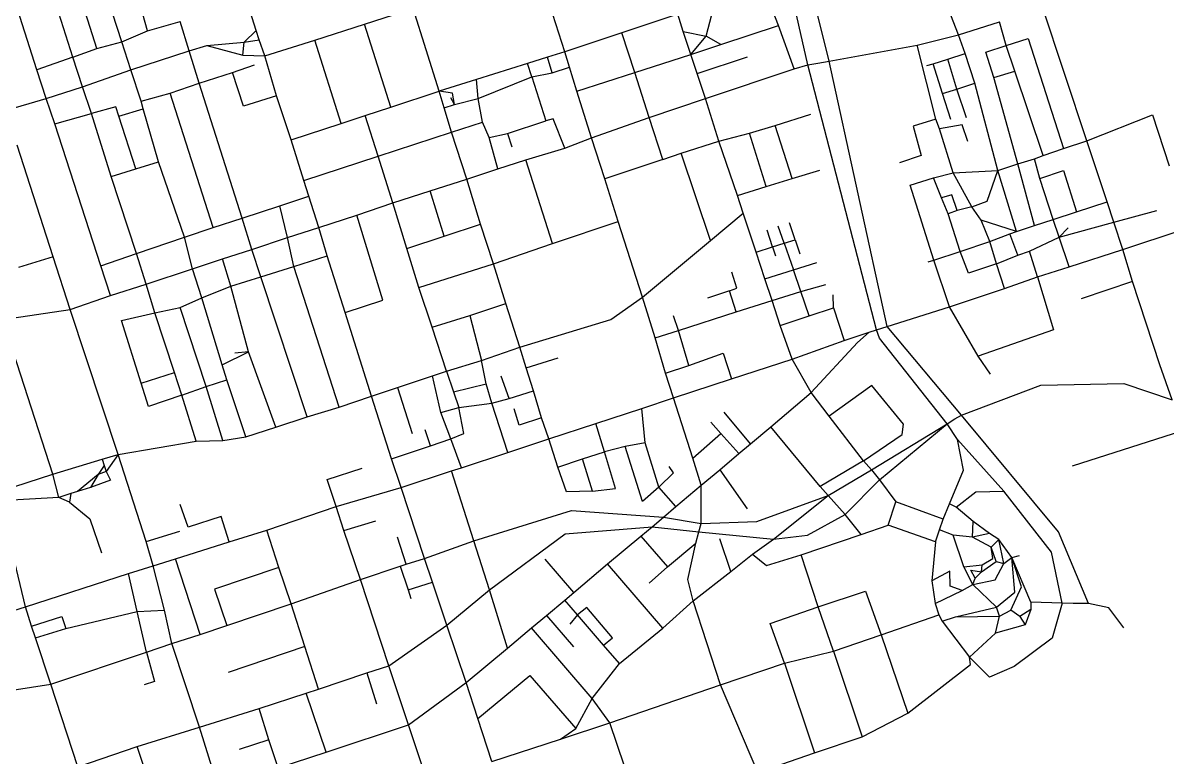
# Model space of a CAD drawing. Header units: metres. Extents: x 609554 to 651406, y 4826501 to 4857446.
# Drawn here: x 631272 to 633130, y 4834484 to 4835676 of the extents above; entities that cross this region are included whole.
import ezdxf

# ---------------------------------------------------------------- set-up
doc = ezdxf.new("R2010")
doc.units = ezdxf.units.M

msp = doc.modelspace()

# ---------------------------------------------------------------- linework, layer by layer
at = {"layer": 'ROADS'}
for points in [[(632581, 4835614.1), (632505.8, 4835917.8)], [(632546.5, 4835608), (632478.8, 4835906.8)], [(631474.4, 4835663.1), (631442.4, 4835779.7)], [(631432.9, 4835645.6), (631394.7, 4835764)], [(632151.8, 4835629.4), (632107.9, 4835766.4)], [(631392.6, 4835634.8), (631355.5, 4835750.8)], [(631353.6, 4835620.6), (631315.7, 4835740)], [(632498.9, 4835672.1), (632473.9, 4835736.5)], [(631295.2, 4835600.1), (631256.1, 4835722.8)], [(631651.2, 4835664.1), (631635.5, 4835714.4)], [(631826.8, 4835674.4), (631905.6, 4835699.8)], [(631948.1, 4835565.2), (631905.6, 4835699.8)], [(632335.2, 4835690.2), (632244.5, 4835660.1)], [(632344.1, 4835662.1), (632335.2, 4835690.2)], [(632381.5, 4835654.8), (632390.4, 4835689.7)], [(632791, 4835656.6), (632778.7, 4835688.6)], [(632999.1, 4835484.7), (632926.8, 4835703.4)], [(631474.4, 4835663.1), (631527.9, 4835678.6)], [(631542, 4835631), (631527.9, 4835678.6)], [(631746.1, 4835648.4), (631826.8, 4835674.4)], [(631869.5, 4835539.5), (631826.8, 4835674.4)], [(632405.1, 4835641.1), (632498.9, 4835672.1)], [(632524, 4835601.6), (632498.9, 4835672.1)], [(632791, 4835656.6), (632857.6, 4835678.1)], [(632868.4, 4835639.6), (632857.6, 4835678.1)], [(631432.9, 4835645.6), (631474.4, 4835663.1)], [(631631.7, 4835645.2), (631651.2, 4835664.1)], [(631656.1, 4835648.9), (631651.2, 4835664.1)], [(632244.5, 4835660.1), (632151.8, 4835629.4)], [(632265.4, 4835595.6), (632244.5, 4835660.1)], [(632344.1, 4835662.1), (632381.5, 4835654.8)], [(632356.5, 4835625.1), (632344.1, 4835662.1)], [(632356.5, 4835625.1), (632381.5, 4835654.8)], [(632405.1, 4835641.1), (632381.5, 4835654.8)], [(632724, 4835640), (632791, 4835656.6)], [(632801.5, 4835626.5), (632791, 4835656.6)], [(632868.4, 4835639.6), (632904.1, 4835650.9), (632961.3, 4835472.1)], [(631353.6, 4835620.6), (631392.6, 4835634.8)], [(631392.6, 4835634.8), (631432.9, 4835645.6)], [(631447.5, 4835600), (631432.9, 4835645.6)], [(631447.5, 4835600), (631542, 4835631)], [(631542, 4835631), (631571.1, 4835639.3)], [(631558.6, 4835578.3), (631542, 4835631)], [(631571.1, 4835639.3), (631631.7, 4835645.2)], [(631571.1, 4835639.3), (631629.3, 4835623.6)], [(631629.3, 4835623.6), (631631.7, 4835645.2)], [(631631.7, 4835645.2), (631656.1, 4835648.9)], [(631665.2, 4835622.5), (631656.1, 4835648.9)], [(631665.2, 4835622.5), (631746.1, 4835648.4)], [(631788.7, 4835513.1), (631746.1, 4835648.4)], [(632356.5, 4835625.1), (632405.1, 4835641.1)], [(632581, 4835614.1), (632724, 4835640)], [(632754.3, 4835519.7), (632724, 4835640)], [(632848.3, 4835587.5), (632835.1, 4835628.7), (632868.4, 4835639.6)], [(632882.2, 4835598), (632868.4, 4835639.6)], [(631353.6, 4835620.6), (631295.2, 4835600.1)], [(631369.4, 4835572.7), (631353.6, 4835620.6)], [(631629.3, 4835623.6), (631665.2, 4835622.5)], [(631684.2, 4835557.6), (631665.2, 4835622.5)], [(632123.6, 4835620.5), (632091.6, 4835610.4)], [(632151.8, 4835629.4), (632123.6, 4835620.5)], [(632131.6, 4835595.4), (632123.6, 4835620.5)], [(632159.5, 4835604.5), (632151.8, 4835629.4)], [(632265.4, 4835595.6), (632356.5, 4835625.1)], [(632366.9, 4835593.9), (632356.5, 4835625.1)], [(632366.9, 4835593.9), (632448.6, 4835621)], [(632562.7, 4835610.8), (632581, 4835614.1)], [(632674.9, 4835183.5), (632581, 4835614.1)], [(632749.6, 4835609.8), (632773.4, 4835617.1)], [(632773.4, 4835617.1), (632801.5, 4835626.5)], [(632788.4, 4835568.7), (632773.4, 4835617.1)], [(632817.4, 4835578.5), (632801.5, 4835626.5)], [(631310.2, 4835553.5), (631295.2, 4835600.1)], [(631369.4, 4835572.7), (631447.5, 4835600)], [(631464.1, 4835548.9), (631447.5, 4835600)], [(631558.6, 4835578.3), (631612.6, 4835595.8)], [(631612.6, 4835595.8), (631648.1, 4835608)], [(631684.2, 4835557.6), (631630.2, 4835541), (631612.6, 4835595.8)], [(632091.6, 4835610.4), (632008.5, 4835584.3)], [(632098.4, 4835588.6), (632091.6, 4835610.4)], [(632098.4, 4835588.6), (632131.6, 4835595.4)], [(632131.6, 4835595.4), (632159.5, 4835604.5)], [(632171.6, 4835565.4), (632159.5, 4835604.5)], [(632171.6, 4835565.4), (632265.4, 4835595.6)], [(632288.9, 4835522.5), (632265.4, 4835595.6)], [(632380.5, 4835553.6), (632366.9, 4835593.9)], [(632380.5, 4835553.6), (632524, 4835601.6)], [(632524, 4835601.6), (632546.5, 4835608)], [(632546.5, 4835608), (632562.7, 4835610.8)], [(632657.8, 4835178.1), (632546.5, 4835608)], [(632739.7, 4835606.8), (632749.6, 4835609.8)], [(632765.2, 4835561.8), (632749.6, 4835609.8)], [(632848.3, 4835587.5), (632882.2, 4835598)], [(632928.4, 4835460.7), (632882.2, 4835598)], [(631511.2, 4835562.4), (631558.6, 4835578.3)], [(631628.1, 4835359), (631558.6, 4835578.3)], [(632008.5, 4835584.3), (631948.1, 4835565.2)], [(632011.1, 4835553.4), (632008.5, 4835584.3)], [(632011.1, 4835553.4), (632098.4, 4835588.6)], [(632098.4, 4835588.6), (632121.4, 4835517.4)], [(632788.4, 4835568.7), (632817.4, 4835578.5)], [(632854.6, 4835436.7), (632817.4, 4835578.5)], [(632887.3, 4835447.2), (632848.3, 4835587.5)], [(631310.2, 4835553.5), (631369.4, 4835572.7)], [(631383.6, 4835529.1), (631369.4, 4835572.7)], [(631464.1, 4835548.9), (631511.2, 4835562.4)], [(631581.4, 4835343.9), (631511.2, 4835562.4)], [(631707.6, 4835486.2), (631684.2, 4835557.6)], [(631869.5, 4835539.5), (631948.1, 4835565.2)], [(631973, 4835543.6), (631969.8, 4835562.2), (631948.1, 4835565.2)], [(631956.1, 4835538.2), (631948.1, 4835565.2)], [(632195.4, 4835489.9), (632171.6, 4835565.4)], [(632765.2, 4835561.8), (632788.4, 4835568.7)], [(632778.7, 4835519.4), (632765.2, 4835561.8)], [(632803.8, 4835522.3), (632788.4, 4835568.7)], [(631241.9, 4835533.3), (631310.2, 4835553.5)], [(631324.1, 4835512.3), (631310.2, 4835553.5)], [(631428.2, 4835524.9), (631423.4, 4835539.7), (631383.6, 4835529.1)], [(631467.6, 4835536.9), (631464.1, 4835548.9)], [(631828, 4835525.9), (631869.5, 4835539.5)], [(631956.1, 4835538.2), (631973, 4835543.6)], [(631968, 4835498.7), (631956.1, 4835538.2)], [(631973, 4835543.6), (631966.8, 4835554.6)], [(631973, 4835543.6), (632011.1, 4835553.4)], [(632018.6, 4835515.2), (632011.1, 4835553.4)], [(632288.9, 4835522.5), (632380.5, 4835553.6)], [(632401.8, 4835484), (632380.5, 4835553.6)], [(631324.1, 4835512.3), (631383.6, 4835529.1)], [(631415.7, 4835426.7), (631383.6, 4835529.1)], [(631428.2, 4835524.9), (631467.6, 4835536.9)], [(631455.6, 4835439.2), (631428.2, 4835524.9)], [(631492.5, 4835450.8), (631467.6, 4835536.9)], [(631788.7, 4835513.1), (631828, 4835525.9)], [(631849.1, 4835459.8), (631828, 4835525.9)], [(632151.9, 4835472.9), (632132.8, 4835520.6), (632121.4, 4835517.4)], [(632195.4, 4835489.9), (632288.9, 4835522.5)], [(632311, 4835454.7), (632288.9, 4835522.5)], [(632493.1, 4835509.6), (632551.5, 4835528)], [(632754.3, 4835519.7), (632717.6, 4835508.5), (632730.3, 4835460.8), (632694.9, 4835449)], [(632760, 4835504.1), (632754.3, 4835519.7)], [(632999.1, 4835484.7), (633105.6, 4835527.2), (633133, 4835444.2)], [(631398.8, 4835281.6), (631324.1, 4835512.3)], [(631707.6, 4835486.2), (631788.7, 4835513.1)], [(631968, 4835498.7), (632018.6, 4835515.2)], [(632029.2, 4835490.3), (632018.6, 4835515.2)], [(632059.1, 4835496.6), (632121.4, 4835517.4)], [(632451.7, 4835497.1), (632493.1, 4835509.6)], [(632521.1, 4835423.5), (632493.1, 4835509.6)], [(632806.1, 4835483.9), (632796.9, 4835510.5), (632760, 4835504.1)], [(632782.2, 4835432.9), (632760, 4835504.1)], [(631728.4, 4835420.2), (631707.6, 4835486.2)], [(631849.1, 4835459.8), (631968, 4835498.7)], [(631992.7, 4835422.6), (631968, 4835498.7)], [(632029.2, 4835490.3), (632059.1, 4835496.6)], [(632043.5, 4835439.3), (632029.2, 4835490.3)], [(632059.1, 4835496.6), (632066, 4835474.8)], [(632151.9, 4835472.9), (632195.4, 4835489.9)], [(632217.1, 4835423), (632195.4, 4835489.9)], [(632340.8, 4835464.5), (632401.8, 4835484)], [(632401.8, 4835484), (632451.7, 4835497.1)], [(632432.2, 4835396), (632401.8, 4835484)], [(632478.7, 4835410.8), (632451.7, 4835497.1)], [(632961.3, 4835472.1), (632999.1, 4835484.7)], [(633032.2, 4835385.8), (632999.1, 4835484.7)], [(631321.3, 4835296.7), (631263.1, 4835477.7)], [(632088.7, 4835454), (632151.9, 4835472.9)], [(632311, 4835454.7), (632340.8, 4835464.5)], [(632388.2, 4835323.2), (632340.8, 4835464.5)], [(632928.4, 4835460.7), (632961.3, 4835472.1)], [(631455.6, 4835439.2), (631492.5, 4835450.8)], [(631534.6, 4835328.3), (631492.5, 4835450.8)], [(631728.4, 4835420.2), (631849.1, 4835459.8)], [(631872.6, 4835384.1), (631849.1, 4835459.8)], [(632043.5, 4835439.3), (632088.7, 4835454)], [(632132, 4835317.9), (632088.7, 4835454)], [(632311, 4835454.7), (632217.1, 4835423)], [(632854.6, 4835436.7), (632887.3, 4835447.2)], [(632887.3, 4835447.2), (632914.3, 4835455.7)], [(632914.3, 4835347.3), (632887.3, 4835447.2)], [(632914.3, 4835455.7), (632928.4, 4835460.7)], [(632922.9, 4835423.8), (632914.3, 4835455.7)], [(631415.7, 4835426.7), (631455.6, 4835439.2)], [(631456.6, 4835301.9), (631415.7, 4835426.7)], [(631992.7, 4835422.6), (632043.5, 4835439.3)], [(632521.1, 4835423.5), (632566.1, 4835437)], [(632750.3, 4835424.6), (632782.2, 4835432.9)], [(632782.2, 4835432.9), (632854.6, 4835436.7)], [(632812.4, 4835377.4), (632782.2, 4835432.9)], [(632812.4, 4835377.4), (632837.2, 4835386.7), (632854.6, 4835436.7)], [(632885.2, 4835337.4), (632854.6, 4835436.7)], [(632922.9, 4835423.8), (632961.2, 4835436.5), (632982.4, 4835369.7)], [(631736.4, 4835394.9), (631728.4, 4835420.2)], [(631933.5, 4835403.4), (631992.7, 4835422.6)], [(632015.3, 4835349.4), (631992.7, 4835422.6)], [(632238.7, 4835353.9), (632217.1, 4835423)], [(632432.2, 4835396), (632478.7, 4835410.8)], [(632478.7, 4835410.8), (632521.1, 4835423.5)], [(632751.1, 4835291), (632712.6, 4835412.7), (632750.3, 4835424.6)], [(632763.3, 4835392), (632750.3, 4835424.6)], [(632944.6, 4835357.2), (632922.9, 4835423.8)], [(631689.3, 4835379.5), (631736.4, 4835394.9)], [(631752.8, 4835344.2), (631736.4, 4835394.9)], [(631872.6, 4835384.1), (631933.5, 4835403.4)], [(631956.4, 4835330), (631933.5, 4835403.4)], [(632441.5, 4835367.5), (632432.2, 4835396)], [(632788.9, 4835371.7), (632780.1, 4835397.3), (632763.3, 4835392)], [(632773.9, 4835366.1), (632763.3, 4835392)], [(631628.1, 4835359), (631689.3, 4835379.5)], [(631701.8, 4835327.9), (631689.3, 4835379.5)], [(631814.2, 4835364.2), (631872.6, 4835384.1)], [(631895.5, 4835310), (631872.6, 4835384.1)], [(632788.9, 4835371.7), (632773.9, 4835366.1)], [(632812.4, 4835377.4), (632788.9, 4835371.7)], [(632827.9, 4835355.9), (632812.4, 4835377.4)], [(632982.4, 4835369.7), (633032.2, 4835385.8)], [(633043, 4835352.8), (633032.2, 4835385.8)], [(633043, 4835352.8), (633112.7, 4835371.4)], [(631581.4, 4835343.9), (631628.1, 4835359)], [(631644.1, 4835308.6), (631628.1, 4835359)], [(631752.8, 4835344.2), (631814.2, 4835364.2)], [(631795.4, 4835205.9), (631856.5, 4835226.2), (631814.2, 4835364.2)], [(632132, 4835317.9), (632238.7, 4835353.9)], [(632278.1, 4835231.2), (632238.7, 4835353.9)], [(632388.2, 4835323.2), (632441.5, 4835367.5)], [(632462.4, 4835303.9), (632441.5, 4835367.5)], [(632793.8, 4835305.1), (632773.9, 4835366.1)], [(632841.9, 4835321.4), (632827.9, 4835355.9)], [(632885.2, 4835337.4), (632827.9, 4835355.9)], [(632914.3, 4835347.3), (632944.6, 4835357.2)], [(632944.6, 4835357.2), (632982.4, 4835369.7)], [(632954.4, 4835328.5), (632944.6, 4835357.2)], [(632954.4, 4835328.5), (633043, 4835352.8)], [(633057.5, 4835308.4), (633043, 4835352.8)], [(631534.6, 4835328.3), (631581.4, 4835343.9)], [(631701.8, 4835327.9), (631752.8, 4835344.2)], [(631766.2, 4835298.1), (631752.8, 4835344.2)], [(631956.4, 4835330), (632015.3, 4835349.4)], [(632036, 4835285.1), (632015.3, 4835349.4)], [(632489.3, 4835312.6), (632480.2, 4835339.5)], [(632508.1, 4835318.7), (632498.4, 4835346)], [(632525.7, 4835324.3), (632516.5, 4835351.4)], [(632841.9, 4835321.4), (632874, 4835333.7)], [(632874, 4835333.7), (632885.2, 4835337.4)], [(632887, 4835299.3), (632874, 4835333.7)], [(632885.2, 4835337.4), (632914.3, 4835347.3)], [(632954.4, 4835328.5), (632969.1, 4835343.5)], [(633057.5, 4835308.4), (633154, 4835340.4)], [(631456.6, 4835301.9), (631534.6, 4835328.3)], [(631547.7, 4835277), (631534.6, 4835328.3)], [(631644.1, 4835308.6), (631701.8, 4835327.9)], [(631712, 4835280.9), (631701.8, 4835327.9)], [(631895.5, 4835310), (631956.4, 4835330)], [(632036, 4835285.1), (632132, 4835317.9)], [(632278.1, 4835231.2), (632388.2, 4835323.2)], [(632489.3, 4835312.6), (632508.1, 4835318.7)], [(632508.1, 4835318.7), (632525.7, 4835324.3)], [(632508.1, 4835318.7), (632523.3, 4835275.6)], [(632525.7, 4835324.3), (632533.3, 4835301.4)], [(632793.8, 4835305.1), (632841.9, 4835321.4)], [(632852.6, 4835285.3), (632841.9, 4835321.4)], [(632906.2, 4835305.7), (632954.4, 4835328.5)], [(632970.6, 4835280), (632954.4, 4835328.5)], [(631321.3, 4835296.7), (631265.5, 4835279.3)], [(631349.1, 4835210.7), (631321.3, 4835296.7)], [(631398.8, 4835281.6), (631456.6, 4835301.9)], [(631472.7, 4835252.1), (631456.6, 4835301.9)], [(631596.1, 4835293), (631644.1, 4835308.6)], [(631658.6, 4835263.9), (631644.1, 4835308.6)], [(631712, 4835280.9), (631766.2, 4835298.1)], [(631795.4, 4835205.9), (631766.2, 4835298.1)], [(631915.1, 4835246.8), (631895.5, 4835310)], [(632462.4, 4835303.9), (632489.3, 4835312.6)], [(632476.5, 4835260.9), (632462.4, 4835303.9)], [(632489.3, 4835312.6), (632493.9, 4835298.3)], [(632751.1, 4835291), (632793.8, 4835305.1)], [(632852.6, 4835285.3), (632807.3, 4835270.1), (632793.8, 4835305.1)], [(632852.6, 4835285.3), (632887, 4835299.3)], [(632887, 4835299.3), (632906.2, 4835305.7)], [(632919.3, 4835263.8), (632906.2, 4835305.7)], [(632970.6, 4835280), (633057.5, 4835308.4)], [(633073.1, 4835256.2), (633057.5, 4835308.4)], [(631414.4, 4835233.7), (631398.8, 4835281.6)], [(631547.7, 4835277), (631596.1, 4835293)], [(631610.1, 4835248.6), (631596.1, 4835293)], [(631658.6, 4835263.9), (631712, 4835280.9)], [(631785.8, 4835052.5), (631712, 4835280.9)], [(631915.1, 4835246.8), (632036, 4835285.1)], [(632056.2, 4835220.9), (632036, 4835285.1)], [(632523.3, 4835275.6), (632560.9, 4835287.3)], [(632741.5, 4835288.2), (632751.1, 4835291)], [(632776.1, 4835215.2), (632751.1, 4835291)], [(632865.8, 4835244.8), (632852.6, 4835285.3)], [(632919.3, 4835263.8), (632970.6, 4835280)], [(631472.7, 4835252.1), (631547.7, 4835277)], [(631562.6, 4835229.9), (631547.7, 4835277)], [(631610.1, 4835248.6), (631658.6, 4835263.9)], [(631733.9, 4835036.7), (631658.6, 4835263.9)], [(632419.1, 4835241), (632430.9, 4835245.4), (632422.8, 4835271.8)], [(632476.5, 4835260.9), (632523.3, 4835275.6)], [(632488.3, 4835225.5), (632476.5, 4835260.9)], [(632535.2, 4835240.2), (632523.3, 4835275.6)], [(632919.3, 4835263.8), (632945.3, 4835177.7), (632822.9, 4835135.1)], [(632865.8, 4835244.8), (632919.3, 4835263.8)], [(631414.4, 4835233.7), (631472.7, 4835252.1)], [(631486.3, 4835205.6), (631472.7, 4835252.1)], [(631562.6, 4835229.9), (631610.1, 4835248.6)], [(631638.8, 4835142.4), (631610.1, 4835248.6)], [(631936.5, 4835182), (631915.1, 4835246.8)], [(632419.1, 4835241), (632383.7, 4835229.4)], [(632429.9, 4835207.1), (632419.1, 4835241)], [(632535.2, 4835240.2), (632575.5, 4835251.6)], [(632776.1, 4835215.2), (632865.8, 4835244.8)], [(633073.1, 4835256.2), (632990.2, 4835228.3)], [(633117.6, 4835121), (633073.1, 4835256.2)], [(631349.1, 4835210.7), (631414.4, 4835233.7)], [(631527.5, 4835214), (631562.6, 4835229.9)], [(631595.8, 4835120.9), (631562.6, 4835229.9)], [(632078.9, 4835149.7), (632226.7, 4835194.7), (632278.1, 4835231.2)], [(632298.8, 4835164.7), (632278.1, 4835231.2)], [(632429.9, 4835207.1), (632488.3, 4835225.5)], [(632488.3, 4835225.5), (632535.2, 4835240.2)], [(632501.5, 4835184.8), (632488.3, 4835225.5)], [(632548.4, 4835200.8), (632535.2, 4835240.2)], [(632588.2, 4835213.4), (632587.4, 4835234.5)], [(631239.9, 4835194.8), (631349.1, 4835210.7)], [(631427.1, 4834975.4), (631349.1, 4835210.7)], [(631464.5, 4835091.3), (631432.5, 4835193.3), (631486.3, 4835205.6)], [(631486.3, 4835205.6), (631527.5, 4835214)], [(631518.5, 4835108.6), (631486.3, 4835205.6)], [(631569.6, 4835085.7), (631527.5, 4835214)], [(631838.3, 4835070.3), (631795.4, 4835205.9)], [(631997.7, 4835201.4), (632056.2, 4835220.9)], [(632078.9, 4835149.7), (632056.2, 4835220.9)], [(632336.3, 4835176.9), (632429.9, 4835207.1)], [(632548.4, 4835200.8), (632588.2, 4835213.4)], [(632588.2, 4835213.4), (632605.5, 4835160.7)], [(632674.9, 4835183.5), (632776.1, 4835215.2)], [(632822.9, 4835135.1), (632776.1, 4835215.2)], [(631321.1, 4834943.6), (631239.9, 4835194.8)], [(631936.5, 4835182), (631997.7, 4835201.4)], [(631997.7, 4835201.4), (632016.5, 4835128.1)], [(632336.3, 4835176.9), (632328.1, 4835200.5)], [(632501.5, 4835184.8), (632548.4, 4835200.8)], [(631959.8, 4835110.8), (631936.5, 4835182)], [(632298.8, 4835164.7), (632336.3, 4835176.9)], [(632353.2, 4835120.1), (632336.3, 4835176.9)], [(632521, 4835130.3), (632501.5, 4835184.8)], [(632605.5, 4835160.7), (632646.1, 4835174.4)], [(632626.9, 4835157.1), (632646.1, 4835174.4)], [(632646.1, 4835174.4), (632657.8, 4835178.1)], [(632657.8, 4835178.1), (632674.9, 4835183.5)], [(632662.6, 4835164.4), (632657.8, 4835178.1)], [(632796, 4835039.3), (632674.9, 4835183.5)], [(632016.5, 4835128.1), (632078.9, 4835149.7)], [(632089.4, 4835116), (632078.9, 4835149.7)], [(632315.5, 4835107.5), (632298.8, 4835164.7)], [(632521, 4835130.3), (632605.5, 4835160.7)], [(632551.6, 4835076), (632626.9, 4835157.1)], [(632772.5, 4835025.2), (632662.6, 4835164.4)], [(631595.8, 4835120.9), (631638.8, 4835142.4)], [(631638.8, 4835142.4), (631616.6, 4835140.1)], [(631682.7, 4835020), (631638.8, 4835142.4)], [(632089.4, 4835116), (632141.3, 4835132.6)], [(632353.2, 4835120.1), (632408.7, 4835140.3), (632422.7, 4835098.3)], [(632422.7, 4835098.3), (632521, 4835130.3)], [(632551.6, 4835076), (632521, 4835130.3)], [(632842.7, 4835106.1), (632822.9, 4835135.1)], [(631603.4, 4835096.7), (631595.8, 4835120.9)], [(631937.2, 4835103.2), (631959.8, 4835110.8)], [(631959.8, 4835110.8), (632016.5, 4835128.1)], [(631959.8, 4835110.8), (631971.3, 4835077.5)], [(632024.2, 4835090.4), (632016.5, 4835128.1)], [(632101.4, 4835078.8), (632089.4, 4835116)], [(632315.5, 4835107.5), (632353.2, 4835120.1)], [(633137.8, 4835064.3), (633117.6, 4835121)], [(631464.5, 4835091.3), (631518.5, 4835108.6)], [(631530.5, 4835071.9), (631518.5, 4835108.6)], [(631569.6, 4835085.7), (631603.4, 4835096.7)], [(631634.5, 4835004.4), (631603.4, 4835096.7)], [(631880.5, 4835084.2), (631937.2, 4835103.2)], [(631950.8, 4835043.5), (631937.2, 4835103.2)], [(632061.5, 4835066.2), (632048.8, 4835102.5)], [(632328.6, 4835067.7), (632315.5, 4835107.5)], [(632328.6, 4835067.7), (632422.7, 4835098.3)], [(631530.5, 4835071.9), (631476.5, 4835053.2), (631464.5, 4835091.3)], [(631530.5, 4835071.9), (631569.6, 4835085.7)], [(631596.7, 4834998.3), (631569.6, 4835085.7)], [(631838.3, 4835070.3), (631880.5, 4835084.2)], [(631880.5, 4835084.2), (631904, 4835009.8)], [(631971.3, 4835077.5), (632024.2, 4835090.4)], [(631971.3, 4835077.5), (631980.1, 4835051.8)], [(632033.7, 4835058.6), (632024.2, 4835090.4)], [(632061.5, 4835066.2), (632101.4, 4835078.8)], [(632114.2, 4835035.3), (632101.4, 4835078.8)], [(632486.4, 4835020.7), (632551.6, 4835076)], [(632581.1, 4835037.7), (632551.6, 4835076)], [(632636.9, 4834965.4), (632699.3, 4835007.8), (632701.7, 4835024.6), (632650.4, 4835087.7), (632581.1, 4835037.7)], [(632796, 4835039.3), (632924.4, 4835088), (633059.4, 4835090.8)], [(633059.4, 4835090.8), (633137.8, 4835064.3)], [(631553.4, 4834997.2), (631530.5, 4835071.9)], [(631785.8, 4835052.5), (631838.3, 4835070.3)], [(631870.6, 4834968.4), (631838.3, 4835070.3)], [(631980.1, 4835051.8), (632033.7, 4835058.6)], [(632033.7, 4835058.6), (632061.5, 4835066.2)], [(632059.5, 4834979), (632033.7, 4835058.6)], [(632276.7, 4835050.3), (632328.6, 4835067.7)], [(632359.7, 4834969.8), (632328.6, 4835067.7)], [(631682.7, 4835020), (631733.9, 4835036.7)], [(631733.9, 4835036.7), (631785.8, 4835052.5)], [(631950.8, 4835043.5), (631980.1, 4835051.8)], [(631966.7, 4835000.9), (631950.8, 4835043.5)], [(631966.7, 4835000.9), (631988, 4835009.4), (631980.1, 4835051.8)], [(632114.2, 4835035.3), (632078.1, 4835023.2), (632070, 4835049.7)], [(632202.3, 4835026), (632276.7, 4835050.3)], [(632282.2, 4834994.7), (632276.7, 4835050.3)], [(632453.4, 4834992.9), (632410.8, 4835044.4)], [(632636.9, 4834965.4), (632581.1, 4835037.7)], [(632785.2, 4835033.3), (632796, 4835039.3)], [(633001.8, 4834733.4), (632953.1, 4834850), (632796, 4835039.3)], [(631634.5, 4835004.4), (631682.7, 4835020)], [(632126.2, 4835000.7), (632114.2, 4835035.3)], [(632126.2, 4835000.7), (632202.3, 4835026)], [(632216.6, 4834980), (632202.3, 4835026)], [(632405.3, 4835009.7), (632389.2, 4835028.2)], [(632453.4, 4834992.9), (632486.4, 4835020.7)], [(632566.6, 4834923.7), (632486.4, 4835020.7)], [(632649.8, 4834950.6), (632772.5, 4835025.2)], [(632662.6, 4834934.2), (632772.5, 4835025.2)], [(632772.5, 4835025.2), (632785.2, 4835033.3)], [(632789.4, 4834999.7), (632772.5, 4835025.2)], [(631596.7, 4834998.3), (631634.5, 4835004.4)], [(631934.1, 4834989.5), (631925.3, 4835015.7)], [(631934.1, 4834989.5), (631966.7, 4835000.9)], [(631984.4, 4834954), (631966.7, 4835000.9)], [(632059.5, 4834979), (632126.2, 4835000.7)], [(632140.7, 4834955.1), (632126.2, 4835000.7)], [(632359.7, 4834969.8), (632405.3, 4835009.7)], [(632434.5, 4834977), (632405.3, 4835009.7)], [(632776.5, 4834895.5), (632798.9, 4834950.2), (632789.4, 4834999.7)], [(632864.3, 4834915.8), (632789.4, 4834999.7)], [(632976.1, 4834957.3), (633153.4, 4835014)], [(631427.1, 4834975.4), (631553.4, 4834997.2)], [(631553.4, 4834997.2), (631596.7, 4834998.3)], [(631870.6, 4834968.4), (631934.1, 4834989.5)], [(632250, 4834988.5), (632216.6, 4834980)], [(632282.2, 4834994.7), (632250, 4834988.5)], [(632304.6, 4834922.6), (632278.2, 4834899.3), (632250, 4834988.5)], [(632304.6, 4834922.6), (632282.2, 4834994.7)], [(632434.5, 4834977), (632453.4, 4834992.9)], [(631321.1, 4834943.6), (631401.3, 4834967.7)], [(631401.3, 4834967.7), (631427.1, 4834975.4)], [(631401.3, 4834967.7), (631404.3, 4834957.7)], [(631427.1, 4834975.4), (631407.6, 4834947.9)], [(631472.6, 4834834.1), (631427.1, 4834975.4)], [(631886.4, 4834922), (631870.6, 4834968.4)], [(631984.4, 4834954), (632059.5, 4834979)], [(632140.7, 4834955.1), (632180.5, 4834968.3)], [(632180.5, 4834968.3), (632216.6, 4834980)], [(632196.7, 4834915.9), (632180.5, 4834968.3)], [(632196.7, 4834915.9), (632234.1, 4834920.5), (632216.6, 4834980)], [(632373.3, 4834926), (632359.7, 4834969.8)], [(632403.4, 4834950.7), (632434.5, 4834977)], [(632636.9, 4834965.4), (632566.6, 4834923.7)], [(632649.8, 4834950.6), (632636.9, 4834965.4)], [(631215.5, 4834909.6), (631321.1, 4834943.6)], [(631330.5, 4834905.8), (631321.1, 4834943.6)], [(631407.6, 4834947.9), (631414.7, 4834934.1), (631382, 4834922)], [(631404.3, 4834957.7), (631394.4, 4834943.2)], [(631407.6, 4834947.9), (631394.4, 4834943.2)], [(631404.3, 4834957.7), (631407.6, 4834947.9)], [(631781, 4834891), (631766.5, 4834935.1), (631822.9, 4834953.3)], [(631886.4, 4834922), (631967.9, 4834948.8)], [(631967.9, 4834948.8), (631984.4, 4834954)], [(632004.2, 4834835.1), (631967.9, 4834948.8)], [(632196.7, 4834915.9), (632154.5, 4834914.7), (632140.7, 4834955.1)], [(632304.6, 4834922.6), (632328.1, 4834945.8), (632321.5, 4834956.3)], [(632373.3, 4834926), (632403.4, 4834950.7)], [(632403.4, 4834950.7), (632447.8, 4834887.1)], [(632579.6, 4834908.8), (632649.8, 4834950.6)], [(632649.8, 4834950.6), (632662.6, 4834934.2)], [(631394.4, 4834943.2), (631360.9, 4834915.2)], [(631394.4, 4834943.2), (631382, 4834922)], [(632332.2, 4834891.1), (632373.3, 4834926)], [(632373.4, 4834863.4), (632373.3, 4834926)], [(632606.9, 4834877.9), (632662.6, 4834934.2)], [(632662.6, 4834934.2), (632689, 4834898.9)], [(631350.4, 4834912.2), (631330.5, 4834905.8)], [(631350.4, 4834912.2), (631348.3, 4834898.4)], [(631360.9, 4834915.2), (631350.4, 4834912.2)], [(631382, 4834922), (631360.9, 4834915.2)], [(631781, 4834891), (631886.4, 4834922)], [(631924.4, 4834806.8), (631886.4, 4834922)], [(632332.2, 4834891.1), (632304.6, 4834922.6)], [(632373.4, 4834863.4), (632463.5, 4834866.9), (632579.6, 4834908.8)], [(632490.8, 4834838.2), (632579.6, 4834908.8)], [(632579.6, 4834908.8), (632566.6, 4834923.7)], [(632606.9, 4834877.9), (632579.6, 4834908.8)], [(632787.1, 4834890), (632818.9, 4834914.9), (632864.3, 4834915.8)], [(632959.2, 4834734), (632942.1, 4834816.7), (632864.3, 4834915.8)], [(631330.5, 4834905.8), (631235.3, 4834900.4)], [(631276.7, 4834728.3), (631235.3, 4834900.4)], [(631348.3, 4834898.4), (631330.5, 4834905.8)], [(631348.3, 4834898.4), (631381.1, 4834871.2), (631399.8, 4834815.7)], [(631607.2, 4834833.5), (631594, 4834874.7), (631540.8, 4834857.3), (631527.7, 4834894.4)], [(631668.2, 4834852.9), (631781, 4834891)], [(631793.3, 4834852.4), (631781, 4834891)], [(632312, 4834873.7), (632332.2, 4834891.1)], [(632676.7, 4834860.6), (632689, 4834898.9)], [(632766.1, 4834870.8), (632689, 4834898.9)], [(632766.1, 4834870.8), (632776.5, 4834895.5)], [(632787.1, 4834890), (632776.5, 4834895.5)], [(632814.5, 4834867), (632787.1, 4834890)], [(632004.2, 4834835.1), (632162.9, 4834884.7), (632312, 4834873.7)], [(632293.8, 4834858.1), (632312, 4834873.7)], [(632312, 4834873.7), (632373.4, 4834863.4)], [(632490.8, 4834838.2), (632545.7, 4834844.8), (632606.9, 4834877.9)], [(632632.9, 4834845.4), (632606.9, 4834877.9)], [(632760.2, 4834853.4), (632766.1, 4834870.8)], [(631472.6, 4834834.1), (631527.2, 4834851)], [(631607.2, 4834833.5), (631668.2, 4834852.9)], [(631687.8, 4834792.2), (631668.2, 4834852.9)], [(631793.3, 4834852.4), (631845.4, 4834868.1)], [(631820.4, 4834772.4), (631793.3, 4834852.4)], [(632029.5, 4834755.8), (632152.6, 4834846.5), (632293.8, 4834858.1)], [(632275.6, 4834843.1), (632293.8, 4834858.1)], [(632293.8, 4834858.1), (632369.3, 4834850.2)], [(632369.3, 4834850.2), (632373.4, 4834863.4)], [(632632.9, 4834845.4), (632676.7, 4834860.6)], [(632753.4, 4834833.5), (632676.7, 4834860.6)], [(632753.4, 4834833.5), (632760.2, 4834853.4)], [(632782.5, 4834844.8), (632760.2, 4834853.4)], [(632813.6, 4834841.5), (632814.5, 4834867)], [(632841, 4834847.1), (632814.5, 4834867)], [(631484.1, 4834794.6), (631472.6, 4834834.1)], [(631520.3, 4834805.9), (631607.2, 4834833.5)], [(631894.6, 4834797.5), (631880.5, 4834841.4)], [(631924.4, 4834806.8), (632004.2, 4834835.1)], [(632029.5, 4834755.8), (632004.2, 4834835.1)], [(632221.2, 4834798.1), (632275.6, 4834843.1)], [(632275.6, 4834843.1), (632318.6, 4834793.3)], [(632364.5, 4834831.8), (632369.3, 4834850.2)], [(632369.3, 4834850.2), (632490.8, 4834838.2)], [(632421.4, 4834785.5), (632403.6, 4834838.4)], [(632456.8, 4834813.6), (632490.8, 4834838.2)], [(632535.4, 4834812.6), (632632.9, 4834845.4)], [(632753.4, 4834833.5), (632747.9, 4834770.7)], [(632813.6, 4834841.5), (632782.5, 4834844.8)], [(632799.5, 4834793.3), (632782.5, 4834844.8)], [(632841, 4834847.1), (632813.6, 4834841.5)], [(632843.8, 4834825.1), (632813.6, 4834841.5)], [(632856.6, 4834837.3), (632841, 4834847.1)], [(632843.8, 4834825.1), (632856.6, 4834837.3)], [(632877.5, 4834808.1), (632856.6, 4834837.3)], [(632864.5, 4834798.6), (632856.6, 4834837.3)], [(632318.6, 4834793.3), (632364.5, 4834831.8)], [(632360.1, 4834738.1), (632351.6, 4834772.6), (632364.5, 4834831.8)], [(632421.4, 4834785.5), (632456.8, 4834813.6)], [(632456.8, 4834813.6), (632479.4, 4834795.1), (632535.4, 4834812.6)], [(632829.3, 4834796.2), (632846.5, 4834806.5), (632843.8, 4834825.1)], [(632852.1, 4834801.7), (632843.8, 4834825.1)], [(631484.1, 4834794.6), (631520.3, 4834805.9)], [(631560.3, 4834683.4), (631520.3, 4834805.9)], [(631884.8, 4834794.2), (631894.6, 4834797.5)], [(631894.6, 4834797.5), (631924.4, 4834806.8)], [(631937.2, 4834768.5), (631924.4, 4834806.8)], [(632166.8, 4834751.6), (632119.8, 4834805.8)], [(632166.8, 4834751.6), (632221.2, 4834798.1)], [(632310.9, 4834693.6), (632221.2, 4834798.1)], [(632562.9, 4834728.4), (632535.4, 4834812.6)], [(632799.5, 4834793.3), (632829.3, 4834796.2)], [(632814.3, 4834764.3), (632850.3, 4834772.2), (632864.5, 4834798.6)], [(632828.1, 4834785), (632852.1, 4834801.7)], [(632828.1, 4834785), (632829.3, 4834796.2)], [(632852.1, 4834801.7), (632864.5, 4834798.6)], [(632852.4, 4834727.5), (632882.2, 4834752.2), (632877.5, 4834808.1)], [(632864.5, 4834798.6), (632877.5, 4834808.1)], [(632875.7, 4834722.8), (632893.1, 4834760.9), (632877.5, 4834808.1)], [(632877.5, 4834808.1), (632889.7, 4834811.5)], [(632908.5, 4834735.6), (632877.5, 4834808.1)], [(631276.7, 4834728.3), (631443.6, 4834782.6)], [(631443.6, 4834782.6), (631484.1, 4834794.6)], [(631457.7, 4834720.6), (631443.6, 4834782.6)], [(631502.2, 4834722.9), (631484.1, 4834794.6)], [(631687.8, 4834792.2), (631583.6, 4834756.7), (631603.2, 4834698)], [(631707.6, 4834733.3), (631687.8, 4834792.2)], [(631820.4, 4834772.4), (631884.8, 4834794.2)], [(631884.8, 4834794.2), (631897.9, 4834755.6)], [(632318.6, 4834793.3), (632288.7, 4834766.8)], [(632360.1, 4834738.1), (632421.4, 4834785.5)], [(632796.6, 4834754.8), (632777.3, 4834761.8), (632777, 4834786.3), (632747.9, 4834770.7)], [(632814.3, 4834764.3), (632799.5, 4834793.3)], [(632818.2, 4834774.8), (632810.7, 4834787.9), (632828.1, 4834785)], [(632818.2, 4834774.8), (632828.1, 4834785)], [(631707.6, 4834733.3), (631820.4, 4834772.4)], [(631866.6, 4834632.2), (631820.4, 4834772.4)], [(631897.9, 4834755.6), (631937.2, 4834768.5)], [(631960.2, 4834698.3), (631937.2, 4834768.5)], [(632747.9, 4834770.7), (632752.8, 4834733.6)], [(632796.6, 4834754.8), (632814.3, 4834764.3)], [(632814.3, 4834764.3), (632818.2, 4834774.8)], [(632852.4, 4834727.5), (632814.3, 4834764.3)], [(631897.9, 4834755.6), (631902.3, 4834741.7)], [(631960.2, 4834698.3), (632029.5, 4834755.8)], [(632059, 4834661), (632029.5, 4834755.8)], [(632152, 4834739.1), (632166.8, 4834751.6)], [(632562.9, 4834728.4), (632640.2, 4834753.7), (632665.4, 4834682.7)], [(632752.8, 4834733.6), (632796.6, 4834754.8)], [(631182.9, 4834698.8), (631276.7, 4834728.3)], [(631286.4, 4834697), (631276.7, 4834728.3)], [(631342.1, 4834693.3), (631457.7, 4834720.6)], [(631457.7, 4834720.6), (631502.2, 4834722.9)], [(631472.8, 4834654.5), (631457.7, 4834720.6)], [(631514, 4834668.5), (631502.2, 4834722.9)], [(631603.2, 4834698), (631707.6, 4834733.3)], [(631729.8, 4834663.8), (631707.6, 4834733.3)], [(632122.5, 4834714.4), (632152, 4834739.1)], [(632172.6, 4834715.2), (632152, 4834739.1)], [(632214.7, 4834665.8), (632229.1, 4834678), (632187.9, 4834727), (632172.6, 4834715.2)], [(632310.9, 4834693.6), (632360.1, 4834738.1)], [(632404.8, 4834601.5), (632360.1, 4834738.1)], [(632508.5, 4834636.5), (632485.5, 4834700.9), (632562.9, 4834728.4)], [(632587.9, 4834656.4), (632562.9, 4834728.4)], [(632752.8, 4834733.6), (632759.1, 4834715)], [(632786.1, 4834711.8), (632852.4, 4834727.5)], [(632959.2, 4834734), (632942.7, 4834677.3), (632881.3, 4834631.5), (632841.2, 4834613.8), (632809, 4834646.6)], [(632857.3, 4834713), (632852.4, 4834727.5)], [(632857.3, 4834713), (632875.7, 4834722.8)], [(632890.2, 4834712.3), (632875.7, 4834722.8)], [(632908.4, 4834724), (632890.2, 4834712.3)], [(632908.4, 4834724), (632899.2, 4834699)], [(632908.5, 4834735.6), (632908.4, 4834724)], [(632959.2, 4834734), (632908.5, 4834735.6)], [(632977.2, 4834733.5), (632959.2, 4834734)], [(633001.8, 4834733.4), (632977.2, 4834733.5)], [(633059, 4834694.2), (633034.8, 4834726.7), (633001.8, 4834733.4)], [(631286.4, 4834697), (631335.8, 4834712.4), (631342.1, 4834693.3)], [(632098, 4834694.1), (632122.5, 4834714.4)], [(632122.5, 4834714.4), (632165.8, 4834663.1)], [(632172.6, 4834715.2), (632160.3, 4834699.9)], [(632214.7, 4834665.8), (632172.6, 4834715.2)], [(632665.4, 4834682.7), (632759.1, 4834715)], [(632759.1, 4834715), (632764.2, 4834704.8)], [(632764.2, 4834704.8), (632786.1, 4834711.8)], [(632764.2, 4834704.8), (632809, 4834646.6)], [(632786.1, 4834711.8), (632857.3, 4834713)], [(632850.9, 4834685.6), (632857.3, 4834713)], [(632890.2, 4834712.3), (632899.2, 4834699)], [(631292.9, 4834677.8), (631286.4, 4834697)], [(631292.9, 4834677.8), (631342.1, 4834693.3)], [(631560.3, 4834683.4), (631603.2, 4834698)], [(631866.6, 4834632.2), (631960.2, 4834698.3)], [(631991.7, 4834605.4), (631960.2, 4834698.3)], [(632059, 4834661), (632098, 4834694.1)], [(632196.6, 4834579.3), (632098, 4834694.1)], [(632240.9, 4834636.3), (632310.9, 4834693.6)], [(632809, 4834646.6), (632850.9, 4834685.6)], [(632899.2, 4834699), (632850.9, 4834685.6)], [(631317.5, 4834602.5), (631292.9, 4834677.8)], [(631472.8, 4834654.5), (631514, 4834668.5)], [(631514, 4834668.5), (631560.3, 4834683.4)], [(631558.8, 4834532.9), (631514, 4834668.5)], [(632240.9, 4834636.3), (632214.7, 4834665.8)], [(632587.9, 4834656.4), (632665.4, 4834682.7)], [(632665.4, 4834682.7), (632708.5, 4834555.6)], [(631317.5, 4834602.5), (631472.8, 4834654.5)], [(631472.8, 4834654.5), (631486, 4834606.8), (631469.5, 4834601.4)], [(631729.8, 4834663.8), (631605.4, 4834621.8)], [(631752, 4834594.4), (631729.8, 4834663.8)], [(631991.7, 4834605.4), (632059, 4834661)], [(632508.5, 4834636.5), (632587.9, 4834656.4)], [(632587.9, 4834656.4), (632634.6, 4834517.3)], [(632708.5, 4834555.6), (632810.6, 4834634.4), (632809, 4834646.6)], [(631830.4, 4834620.9), (631866.6, 4834632.2)], [(631898.5, 4834536.6), (631866.6, 4834632.2)], [(632196.6, 4834579.3), (632240.9, 4834636.3)], [(632404.8, 4834601.5), (632508.5, 4834636.5)], [(632508.5, 4834636.5), (632557.2, 4834491.2)], [(631752, 4834594.4), (631830.4, 4834620.9)], [(631830.4, 4834620.9), (631846.2, 4834571)], [(632010.7, 4834547), (632095.4, 4834616.6), (632169.6, 4834530.6)], [(631216.2, 4834587), (631317.5, 4834602.5)], [(631361.6, 4834468.4), (631317.5, 4834602.5)], [(631732.2, 4834588), (631752, 4834594.4)], [(631898.5, 4834536.6), (631991.7, 4834605.4)], [(632010.7, 4834547), (631991.7, 4834605.4)], [(632225.2, 4834539.8), (632404.8, 4834601.5)], [(632465.4, 4834459.2), (632404.8, 4834601.5)], [(631655.8, 4834563.2), (631732.2, 4834588)], [(631764.4, 4834492.3), (631732.2, 4834588)], [(632169.6, 4834530.6), (632196.6, 4834579.3)], [(632225.2, 4834539.8), (632196.6, 4834579.3)], [(631558.8, 4834532.9), (631655.8, 4834563.2)], [(631671.6, 4834512.3), (631655.8, 4834563.2)], [(632634.6, 4834517.3), (632708.5, 4834555.6)], [(631764.4, 4834492.3), (631898.5, 4834536.6)], [(631930.2, 4834440.8), (631898.5, 4834536.6)], [(632033.7, 4834477.2), (632010.7, 4834547)], [(632144.7, 4834513.6), (632225.2, 4834539.8)], [(632260.7, 4834434.4), (632225.2, 4834539.8)], [(631458, 4834501.6), (631558.8, 4834532.9)], [(631589.6, 4834435.3), (631558.8, 4834532.9)], [(632144.7, 4834513.6), (632169.6, 4834530.6)], [(632557.2, 4834491.2), (632634.6, 4834517.3)], [(631361.6, 4834468.4), (631458, 4834501.6)], [(631490.7, 4834403.2), (631458, 4834501.6)], [(631671.6, 4834512.3), (631623.4, 4834496.5)], [(631686.5, 4834466.8), (631671.6, 4834512.3)], [(632033.7, 4834477.2), (632144.7, 4834513.6)], [(631686.5, 4834466.8), (631764.4, 4834492.3)], [(632465.4, 4834459.2), (632557.2, 4834491.2)]]:
    msp.add_lwpolyline(points, dxfattribs=at)

doc.saveas('drawing.dxf')
